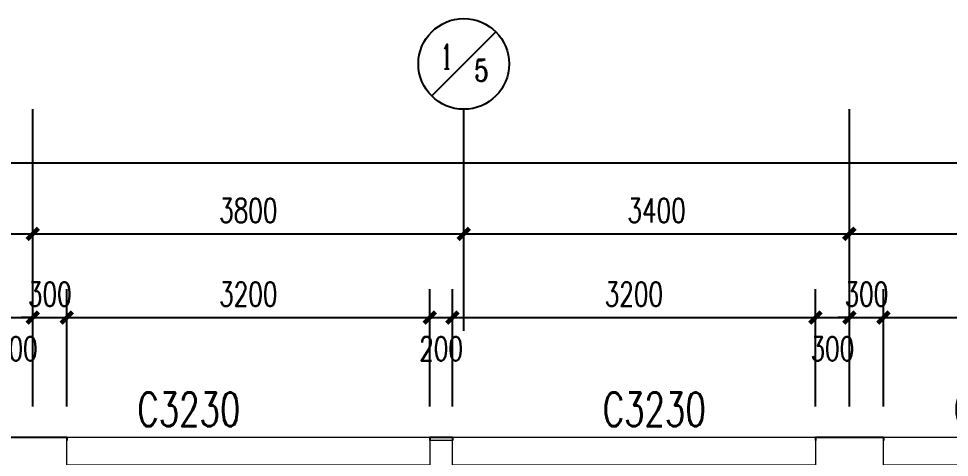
# Model space of a CAD drawing. Header units: millimetres. Extents: x 164760 to 3716174, y -1766400 to 11969.
# Drawn here: x 3494970 to 3503177, y -1745897 to -1742026 of the extents above; entities that cross this region are included whole.
import ezdxf
from ezdxf.enums import TextEntityAlignment as Align

# ---------------------------------------------------------------- set-up
doc = ezdxf.new("R2010")
doc.units = ezdxf.units.MM
doc.header["$LTSCALE"] = 1000
doc.layers.get('0').update_dxf_attribs({"color": 253, "linetype": 'CONTINUOUS'})
doc.layers.get('Defpoints').update_dxf_attribs({"color": 250, "linetype": 'CONTINUOUS', "lineweight": 0})
for name, color, linetype in [('AXIS', 253, 'CONTINUOUS'), ('AXIS_TEXT', 253, 'CONTINUOUS'), ('PUB_DIM', 253, 'CONTINUOUS'), ('SURFACE', 253, 'CONTINUOUS'), ('WINDOW_TEXT', 253, 'CONTINUOUS')]:
    doc.layers.add(name, color=color, linetype=linetype)
doc.layers.add('WALL', color=253, linetype='CONTINUOUS', lineweight=0)
doc.layers.add('WINDOW', color=253, linetype='CONTINUOUS', lineweight=0)
doc.styles.add('_TCH_AXIS', font='COMPLEX', dxfattribs={"bigfont": 'GBCBIG'})
doc.styles.add('_TCH_DIM_T3', font='SIMPLEX', dxfattribs={"width": 0.705882, "bigfont": 'GBCBIG'})
doc.styles.add('_TCH_WINDOW', font='SIMPLEX', dxfattribs={"bigfont": 'GBCBIG'})
doc.dimstyles.new('_TCH_ARCH&&100', dxfattribs={"dimtxt": 212.5, "dimasz": 100, "dimexe": 250, "dimexo": 300, "dimgap": 100, "dimtad": 1, "dimdec": 0, "dimzin": 0, "dimdsep": 46, "dimtxsty": '_TCH_DIM_T3', "dimblk": 'ARCHTICK', "dimcen": 0.09, "dimclrt": 7, "dimazin": 2, "dimtfac": 1, "dimtdec": 0, "dimtix": 1, "dimtmove": 2, "dimatfit": 3, "dimtolj": 1, "dimtzin": 0, "dimarcsym": 0})

# ---------------------------------------------------------------- blocks, each defined once
blk = doc.blocks.new('_ArchTick')
at = {"color": 2, "linetype": 'ByBlock', "const_width": 0.4}
blk.add_lwpolyline([(-0.5, -0.5), (0.5, 0.5)], dxfattribs=at)
blk = doc.blocks.new('*D342')
at = {"layer": 'Defpoints', "color": 0, "transparency": 16777216}
for p in [(3495095.3, -1744663.6), (3494795.3, -1745748.6), (3495095.3, -1745748.6)]:
    blk.add_point(p, dxfattribs=at)
at = {"layer": 'PUB_DIM', "color": 0, "lineweight": -2, "transparency": 16777216}
for p, q in [((3494795.3, -1745448.6), (3494795.3, -1744413.6)), ((3495095.3, -1745448.6), (3495095.3, -1744413.6)), ((3494795.3, -1744663.6), (3495095.3, -1744663.6))]:
    blk.add_line(p, q, dxfattribs=at)
at = {"layer": 'PUB_DIM', "color": 0, "lineweight": -2, "transparency": 16777216, "xscale": 100, "yscale": 100, "zscale": 100, "rotation": 180}
blk.add_blockref('_ArchTick', (3494795.3, -1744663.6), dxfattribs=at)
at = {"layer": 'PUB_DIM', "color": 0, "lineweight": -2, "transparency": 16777216, "xscale": 100, "yscale": 100, "zscale": 100}
blk.add_blockref('_ArchTick', (3495095.3, -1744663.6), dxfattribs=at)
at = {"layer": 'PUB_DIM', "color": 7, "transparency": 16777216, "insert": (3494945.3, -1744938.6), "char_height": 212.5, "attachment_point": 5, "style": '_TCH_DIM_T3'}
blk.add_mtext('\\A1;300', dxfattribs=at)
blk = doc.blocks.new('*D343')
at = {"layer": 'Defpoints', "color": 0, "transparency": 16777216}
for p in [(3495395.3, -1744663.6), (3495095.3, -1745748.6), (3495395.3, -1745748.6)]:
    blk.add_point(p, dxfattribs=at)
at = {"layer": 'PUB_DIM', "color": 0, "lineweight": -2, "transparency": 16777216}
for p, q in [((3495095.3, -1745448.6), (3495095.3, -1744413.6)), ((3495395.3, -1745448.6), (3495395.3, -1744413.6)), ((3495095.3, -1744663.6), (3494995.3, -1744663.6)), ((3495095.3, -1744663.6), (3495395.3, -1744663.6)), ((3495395.3, -1744663.6), (3495495.3, -1744663.6))]:
    blk.add_line(p, q, dxfattribs=at)
at = {"layer": 'PUB_DIM', "color": 0, "lineweight": -2, "transparency": 16777216, "xscale": 100, "yscale": 100, "zscale": 100}
blk.add_blockref('_ArchTick', (3495095.3, -1744663.6), dxfattribs=at)
at = {"layer": 'PUB_DIM', "color": 0, "lineweight": -2, "transparency": 16777216, "xscale": 100, "yscale": 100, "zscale": 100, "rotation": 180}
blk.add_blockref('_ArchTick', (3495395.3, -1744663.6), dxfattribs=at)
at = {"layer": 'PUB_DIM', "color": 7, "transparency": 16777216, "insert": (3495245.3, -1744457.4), "char_height": 212.5, "attachment_point": 5, "style": '_TCH_DIM_T3'}
blk.add_mtext('\\A1;300', dxfattribs=at)
blk = doc.blocks.new('*D344')
at = {"layer": 'Defpoints', "color": 0, "transparency": 16777216}
for p in [(3498595.3, -1744663.6), (3495395.3, -1745748.6), (3498595.3, -1745748.6)]:
    blk.add_point(p, dxfattribs=at)
at = {"layer": 'PUB_DIM', "color": 0, "lineweight": -2, "transparency": 16777216}
for p, q in [((3495395.3, -1745448.6), (3495395.3, -1744413.6)), ((3498595.3, -1745448.6), (3498595.3, -1744413.6)), ((3495395.3, -1744663.6), (3498595.3, -1744663.6))]:
    blk.add_line(p, q, dxfattribs=at)
at = {"layer": 'PUB_DIM', "color": 0, "lineweight": -2, "transparency": 16777216, "xscale": 100, "yscale": 100, "zscale": 100, "rotation": 180}
blk.add_blockref('_ArchTick', (3495395.3, -1744663.6), dxfattribs=at)
at = {"layer": 'PUB_DIM', "color": 0, "lineweight": -2, "transparency": 16777216, "xscale": 100, "yscale": 100, "zscale": 100}
blk.add_blockref('_ArchTick', (3498595.3, -1744663.6), dxfattribs=at)
at = {"layer": 'PUB_DIM', "color": 7, "transparency": 16777216, "insert": (3496995.3, -1744457.4), "char_height": 212.5, "attachment_point": 5, "style": '_TCH_DIM_T3'}
blk.add_mtext('\\A1;3200', dxfattribs=at)
blk = doc.blocks.new('*D345')
at = {"layer": 'Defpoints', "color": 0, "transparency": 16777216}
for p in [(3498795.3, -1744663.6), (3498595.3, -1745748.6), (3498795.3, -1745748.6)]:
    blk.add_point(p, dxfattribs=at)
at = {"layer": 'PUB_DIM', "color": 0, "lineweight": -2, "transparency": 16777216}
for p, q in [((3498595.3, -1745448.6), (3498595.3, -1744413.6)), ((3498795.3, -1745448.6), (3498795.3, -1744413.6)), ((3498595.3, -1744663.6), (3498795.3, -1744663.6))]:
    blk.add_line(p, q, dxfattribs=at)
at = {"layer": 'PUB_DIM', "color": 0, "lineweight": -2, "transparency": 16777216, "xscale": 100, "yscale": 100, "zscale": 100, "rotation": 180}
blk.add_blockref('_ArchTick', (3498595.3, -1744663.6), dxfattribs=at)
at = {"layer": 'PUB_DIM', "color": 0, "lineweight": -2, "transparency": 16777216, "xscale": 100, "yscale": 100, "zscale": 100}
blk.add_blockref('_ArchTick', (3498795.3, -1744663.6), dxfattribs=at)
at = {"layer": 'PUB_DIM', "color": 7, "transparency": 16777216, "insert": (3498695.3, -1744938.6), "char_height": 212.5, "attachment_point": 5, "style": '_TCH_DIM_T3'}
blk.add_mtext('\\A1;200', dxfattribs=at)
blk = doc.blocks.new('*D346')
at = {"layer": 'Defpoints', "color": 0, "transparency": 16777216}
for p in [(3501995.3, -1744663.6), (3498795.3, -1745748.6), (3501995.3, -1745748.6)]:
    blk.add_point(p, dxfattribs=at)
at = {"layer": 'PUB_DIM', "color": 0, "lineweight": -2, "transparency": 16777216}
for p, q in [((3498795.3, -1745448.6), (3498795.3, -1744413.6)), ((3501995.3, -1745448.6), (3501995.3, -1744413.6)), ((3498795.3, -1744663.6), (3501995.3, -1744663.6))]:
    blk.add_line(p, q, dxfattribs=at)
at = {"layer": 'PUB_DIM', "color": 0, "lineweight": -2, "transparency": 16777216, "xscale": 100, "yscale": 100, "zscale": 100, "rotation": 180}
blk.add_blockref('_ArchTick', (3498795.3, -1744663.6), dxfattribs=at)
at = {"layer": 'PUB_DIM', "color": 0, "lineweight": -2, "transparency": 16777216, "xscale": 100, "yscale": 100, "zscale": 100}
blk.add_blockref('_ArchTick', (3501995.3, -1744663.6), dxfattribs=at)
at = {"layer": 'PUB_DIM', "color": 7, "transparency": 16777216, "insert": (3500395.3, -1744457.4), "char_height": 212.5, "attachment_point": 5, "style": '_TCH_DIM_T3'}
blk.add_mtext('\\A1;3200', dxfattribs=at)
blk = doc.blocks.new('*D347')
at = {"layer": 'Defpoints', "color": 0, "transparency": 16777216}
for p in [(3502295.3, -1744663.6), (3501995.3, -1745748.6), (3502295.3, -1745748.6)]:
    blk.add_point(p, dxfattribs=at)
at = {"layer": 'PUB_DIM', "color": 0, "lineweight": -2, "transparency": 16777216}
for p, q in [((3501995.3, -1745448.6), (3501995.3, -1744413.6)), ((3502295.3, -1745448.6), (3502295.3, -1744413.6)), ((3501995.3, -1744663.6), (3502295.3, -1744663.6))]:
    blk.add_line(p, q, dxfattribs=at)
at = {"layer": 'PUB_DIM', "color": 0, "lineweight": -2, "transparency": 16777216, "xscale": 100, "yscale": 100, "zscale": 100, "rotation": 180}
blk.add_blockref('_ArchTick', (3501995.3, -1744663.6), dxfattribs=at)
at = {"layer": 'PUB_DIM', "color": 0, "lineweight": -2, "transparency": 16777216, "xscale": 100, "yscale": 100, "zscale": 100}
blk.add_blockref('_ArchTick', (3502295.3, -1744663.6), dxfattribs=at)
at = {"layer": 'PUB_DIM', "color": 7, "transparency": 16777216, "insert": (3502145.3, -1744938.6), "char_height": 212.5, "attachment_point": 5, "style": '_TCH_DIM_T3'}
blk.add_mtext('\\A1;300', dxfattribs=at)
blk = doc.blocks.new('*D294')
at = {"layer": 'Defpoints', "color": 0, "transparency": 16777216}
for p in [(3502595.3, -1744663.6), (3502295.3, -1745748.6), (3502595.3, -1745748.6)]:
    blk.add_point(p, dxfattribs=at)
at = {"layer": 'PUB_DIM', "color": 0, "lineweight": -2, "transparency": 16777216}
for p, q in [((3502295.3, -1745448.6), (3502295.3, -1744413.6)), ((3502595.3, -1745448.6), (3502595.3, -1744413.6)), ((3502295.3, -1744663.6), (3502195.3, -1744663.6)), ((3502295.3, -1744663.6), (3502595.3, -1744663.6)), ((3502595.3, -1744663.6), (3502695.3, -1744663.6))]:
    blk.add_line(p, q, dxfattribs=at)
at = {"layer": 'PUB_DIM', "color": 0, "lineweight": -2, "transparency": 16777216, "xscale": 100, "yscale": 100, "zscale": 100}
blk.add_blockref('_ArchTick', (3502295.3, -1744663.6), dxfattribs=at)
at = {"layer": 'PUB_DIM', "color": 0, "lineweight": -2, "transparency": 16777216, "xscale": 100, "yscale": 100, "zscale": 100, "rotation": 180}
blk.add_blockref('_ArchTick', (3502595.3, -1744663.6), dxfattribs=at)
at = {"layer": 'PUB_DIM', "color": 7, "transparency": 16777216, "insert": (3502445.3, -1744457.4), "char_height": 212.5, "attachment_point": 5, "style": '_TCH_DIM_T3'}
blk.add_mtext('\\A1;300', dxfattribs=at)
blk = doc.blocks.new('*D295')
at = {"layer": 'Defpoints', "color": 0, "transparency": 16777216}
for p in [(3505795.3, -1744663.6), (3502595.3, -1745748.6), (3505795.3, -1745748.6)]:
    blk.add_point(p, dxfattribs=at)
at = {"layer": 'PUB_DIM', "color": 0, "lineweight": -2, "transparency": 16777216}
for p, q in [((3502595.3, -1745448.6), (3502595.3, -1744413.6)), ((3505795.3, -1745448.6), (3505795.3, -1744413.6)), ((3502595.3, -1744663.6), (3505795.3, -1744663.6))]:
    blk.add_line(p, q, dxfattribs=at)
at = {"layer": 'PUB_DIM', "color": 0, "lineweight": -2, "transparency": 16777216, "xscale": 100, "yscale": 100, "zscale": 100, "rotation": 180}
blk.add_blockref('_ArchTick', (3502595.3, -1744663.6), dxfattribs=at)
at = {"layer": 'PUB_DIM', "color": 0, "lineweight": -2, "transparency": 16777216, "xscale": 100, "yscale": 100, "zscale": 100}
blk.add_blockref('_ArchTick', (3505795.3, -1744663.6), dxfattribs=at)
at = {"layer": 'PUB_DIM', "color": 7, "transparency": 16777216, "insert": (3504195.3, -1744457.4), "char_height": 212.5, "attachment_point": 5, "style": '_TCH_DIM_T3'}
blk.add_mtext('\\A1;3200', dxfattribs=at)
blk = doc.blocks.new('*D317')
at = {"layer": 'AXIS', "color": 0, "lineweight": -2, "transparency": 16777216}
for p, q in [((3502295.3, -1744780.1), (3502295.3, -1743674.7)), ((3509495.3, -1744780.1), (3509495.3, -1743674.7)), ((3502295.3, -1743924.7), (3509495.3, -1743924.7))]:
    blk.add_line(p, q, dxfattribs=at)
at = {"layer": 'Defpoints', "color": 0, "transparency": 16777216}
for p in [(3509495.3, -1743924.7), (3502295.3, -1745080.1), (3509495.3, -1745080.1)]:
    blk.add_point(p, dxfattribs=at)
at = {"layer": 'AXIS', "color": 0, "lineweight": -2, "transparency": 16777216, "xscale": 100, "yscale": 100, "zscale": 100, "rotation": 180}
blk.add_blockref('_ArchTick', (3502295.3, -1743924.7), dxfattribs=at)
at = {"layer": 'AXIS', "color": 0, "lineweight": -2, "transparency": 16777216, "xscale": 100, "yscale": 100, "zscale": 100}
blk.add_blockref('_ArchTick', (3509495.3, -1743924.7), dxfattribs=at)
at = {"layer": 'AXIS', "color": 7, "transparency": 16777216, "insert": (3505895.3, -1743718.5), "char_height": 212.5, "attachment_point": 5, "style": '_TCH_DIM_T3'}
blk.add_mtext('\\A1;7200', dxfattribs=at)
blk = doc.blocks.new('*D318')
at = {"layer": 'AXIS', "color": 0, "lineweight": -2, "transparency": 16777216}
for p, q in [((3498895.3, -1744780.1), (3498895.3, -1743674.7)), ((3502295.3, -1744780.1), (3502295.3, -1743674.7)), ((3498895.3, -1743924.7), (3502295.3, -1743924.7))]:
    blk.add_line(p, q, dxfattribs=at)
at = {"layer": 'Defpoints', "color": 0, "transparency": 16777216}
for p in [(3502295.3, -1743924.7), (3498895.3, -1745080.1), (3502295.3, -1745080.1)]:
    blk.add_point(p, dxfattribs=at)
at = {"layer": 'AXIS', "color": 0, "lineweight": -2, "transparency": 16777216, "xscale": 100, "yscale": 100, "zscale": 100, "rotation": 180}
blk.add_blockref('_ArchTick', (3498895.3, -1743924.7), dxfattribs=at)
at = {"layer": 'AXIS', "color": 0, "lineweight": -2, "transparency": 16777216, "xscale": 100, "yscale": 100, "zscale": 100}
blk.add_blockref('_ArchTick', (3502295.3, -1743924.7), dxfattribs=at)
at = {"layer": 'AXIS', "color": 7, "transparency": 16777216, "insert": (3500595.3, -1743718.5), "char_height": 212.5, "attachment_point": 5, "style": '_TCH_DIM_T3'}
blk.add_mtext('\\A1;3400', dxfattribs=at)
blk = doc.blocks.new('*D319')
at = {"layer": 'AXIS', "color": 0, "lineweight": -2, "transparency": 16777216}
for p, q in [((3495095.3, -1744780.1), (3495095.3, -1743674.7)), ((3498895.3, -1744780.1), (3498895.3, -1743674.7)), ((3495095.3, -1743924.7), (3498895.3, -1743924.7))]:
    blk.add_line(p, q, dxfattribs=at)
at = {"layer": 'Defpoints', "color": 0, "transparency": 16777216}
for p in [(3498895.3, -1743924.7), (3495095.3, -1745080.1), (3498895.3, -1745080.1)]:
    blk.add_point(p, dxfattribs=at)
at = {"layer": 'AXIS', "color": 0, "lineweight": -2, "transparency": 16777216, "xscale": 100, "yscale": 100, "zscale": 100, "rotation": 180}
blk.add_blockref('_ArchTick', (3495095.3, -1743924.7), dxfattribs=at)
at = {"layer": 'AXIS', "color": 0, "lineweight": -2, "transparency": 16777216, "xscale": 100, "yscale": 100, "zscale": 100}
blk.add_blockref('_ArchTick', (3498895.3, -1743924.7), dxfattribs=at)
at = {"layer": 'AXIS', "color": 7, "transparency": 16777216, "insert": (3496995.3, -1743718.5), "char_height": 212.5, "attachment_point": 5, "style": '_TCH_DIM_T3'}
blk.add_mtext('\\A1;3800', dxfattribs=at)
blk = doc.blocks.new('*D320')
at = {"layer": 'AXIS', "color": 0, "lineweight": -2, "transparency": 16777216}
for p, q in [((3487895.3, -1744780.1), (3487895.3, -1743674.7)), ((3495095.3, -1744780.1), (3495095.3, -1743674.7)), ((3487895.3, -1743924.7), (3495095.3, -1743924.7))]:
    blk.add_line(p, q, dxfattribs=at)
at = {"layer": 'Defpoints', "color": 0, "transparency": 16777216}
for p in [(3495095.3, -1743924.7), (3487895.3, -1745080.1), (3495095.3, -1745080.1)]:
    blk.add_point(p, dxfattribs=at)
at = {"layer": 'AXIS', "color": 0, "lineweight": -2, "transparency": 16777216, "xscale": 100, "yscale": 100, "zscale": 100, "rotation": 180}
blk.add_blockref('_ArchTick', (3487895.3, -1743924.7), dxfattribs=at)
at = {"layer": 'AXIS', "color": 0, "lineweight": -2, "transparency": 16777216, "xscale": 100, "yscale": 100, "zscale": 100}
blk.add_blockref('_ArchTick', (3495095.3, -1743924.7), dxfattribs=at)
at = {"layer": 'AXIS', "color": 7, "transparency": 16777216, "insert": (3491495.3, -1743718.5), "char_height": 212.5, "attachment_point": 5, "style": '_TCH_DIM_T3'}
blk.add_mtext('\\A1;7200', dxfattribs=at)
blk = doc.blocks.new('*D225')
at = {"layer": 'AXIS', "color": 0, "lineweight": -2, "transparency": 16777216}
for p, q in [((3465995.3, -1744819.5), (3465995.3, -1743049.7)), ((3560195.3, -1744819.5), (3560195.3, -1743049.7)), ((3465995.3, -1743299.7), (3560195.3, -1743299.7))]:
    blk.add_line(p, q, dxfattribs=at)
at = {"layer": 'Defpoints', "color": 0, "transparency": 16777216}
for p in [(3560195.3, -1743299.7), (3465995.3, -1745119.5), (3560195.3, -1745119.5)]:
    blk.add_point(p, dxfattribs=at)
at = {"layer": 'AXIS', "color": 0, "lineweight": -2, "transparency": 16777216, "xscale": 100, "yscale": 100, "zscale": 100, "rotation": 180}
blk.add_blockref('_ArchTick', (3465995.3, -1743299.7), dxfattribs=at)
at = {"layer": 'AXIS', "color": 0, "lineweight": -2, "transparency": 16777216, "xscale": 100, "yscale": 100, "zscale": 100}
blk.add_blockref('_ArchTick', (3560195.3, -1743299.7), dxfattribs=at)
at = {"layer": 'AXIS', "color": 7, "transparency": 16777216, "insert": (3513095.3, -1743093.5), "char_height": 212.5, "attachment_point": 5, "style": '_TCH_DIM_T3'}
blk.add_mtext('\\A1;94200', dxfattribs=at)
blk = doc.blocks.new('$WINLIB2D$00000004')
for p, q in [((-0.5, 0.5), (0.5, 0.5)), ((-0.5, 0.5), (-0.5, -0.5)), ((0.5, -0.5), (0.5, 0.5)), ((-0.5, 0.2406), (0.5, 0.2406)), ((-0.5, -0.5), (0.5, -0.5))]:
    blk.add_line(p, q)

msp = doc.modelspace()

# ---------------------------------------------------------------- linework, layer by layer
at = {"layer": 'AXIS'}
for p, q in [((3498612.5, -1742708.4), (3499178.1, -1742142.7)), ((3495095.3, -1744422.7), (3495095.3, -1742825.5)), ((3498895.3, -1744422.7), (3498895.3, -1742825.5)), ((3502295.3, -1744422.7), (3502295.3, -1742825.5))]:
    msp.add_line(p, q, dxfattribs=at)
msp.add_circle((3498895.3, -1742425.5), 400, dxfattribs=at)
at = {"layer": 'SURFACE'}
for p, q in [((3494795.3, -1745718.6), (3495095.3, -1745718.6)), ((3495095.3, -1745718.6), (3495395.3, -1745718.6)), ((3495395.3, -1745718.6), (3495395.3, -1745748.6)), ((3498595.3, -1745718.6), (3498595.3, -1745748.6)), ((3498595.3, -1745718.6), (3498795.3, -1745718.6)), ((3498795.3, -1745718.6), (3498795.3, -1745748.6)), ((3501995.3, -1745718.6), (3501995.3, -1745748.6)), ((3501995.3, -1745718.6), (3502295.3, -1745718.6)), ((3502295.3, -1745718.6), (3502595.3, -1745718.6)), ((3502595.3, -1745718.6), (3502595.3, -1745748.6))]:
    msp.add_line(p, q, dxfattribs=at)
at = {"layer": 'WALL'}
for p, q in [((3498795.3, -1745748.6), (3498595.3, -1745748.6)), ((3498595.3, -1745748.6), (3498595.3, -1746048.6)), ((3498795.3, -1746048.6), (3498795.3, -1745748.6))]:
    msp.add_line(p, q, dxfattribs=at)

# ---------------------------------------------------------------- block references
at = {"layer": 'WINDOW'}
ref = msp.add_blockref('$WINLIB2D$00000004', (3496995.3, -1745883.6), dxfattribs=dict(at, xscale=3200, yscale=-330, zscale=3200))
ref.add_attrib('A', 'C3230', (3496016.8, -1745622.4), dxfattribs={"layer": 'WINDOW_TEXT', "height": 297.5, "style": '_TCH_WINDOW', "width": 0.705882})
ref = msp.add_blockref('$WINLIB2D$00000004', (3500395.3, -1745883.6), dxfattribs=dict(at, xscale=3200, yscale=-330, zscale=3200))
ref.add_attrib('A', 'C3230', (3500120.1, -1745622.4), dxfattribs={"layer": 'WINDOW_TEXT', "height": 297.5, "style": '_TCH_WINDOW', "width": 0.705882})
ref = msp.add_blockref('$WINLIB2D$00000004', (3504195.3, -1745883.6), dxfattribs=dict(at, xscale=3200, yscale=-330, zscale=3200))
ref.add_attrib('A', 'C3230', (3503216.8, -1745622.4), dxfattribs={"layer": 'WINDOW_TEXT', "height": 297.5, "style": '_TCH_WINDOW', "width": 0.705882})

# ---------------------------------------------------------------- texts
at = {"layer": 'AXIS_TEXT', "color": 7, "style": '_TCH_AXIS'}
for s, height, p, p2 in [('1', 218.6, (3498696.1, -1742469.3), (3498789.8, -1742469.3)), ('5', 191.8, (3498987.9, -1742579), (3499115.8, -1742579))]:
    msp.add_text(s, height=height, dxfattribs=at).set_placement(p, p2, align=Align.FIT)

# ---------------------------------------------------------------- dimensions: what is measured, and where the dimension line sits
at = {"layer": 'AXIS'}
for p1, p2, distance, picture, middle in [((3465995.3, -1745119.5), (3560195.3, -1745119.5), 1819.8, '*D225', (3513095.3, -1743093.5)), ((3487895.3, -1745080.1), (3495095.3, -1745080.1), 1155.3, '*D320', (3491495.3, -1743718.5)), ((3495095.3, -1745080.1), (3498895.3, -1745080.1), 1155.3, '*D319', (3496995.3, -1743718.5)), ((3498895.3, -1745080.1), (3502295.3, -1745080.1), 1155.3, '*D318', (3500595.3, -1743718.5)), ((3502295.3, -1745080.1), (3509495.3, -1745080.1), 1155.3, '*D317', (3505895.3, -1743718.5))]:
    dim = msp.add_aligned_dim(p1=p1, p2=p2, distance=distance, dimstyle='_TCH_ARCH&&100', dxfattribs=at)
    dim.commit()
    dim.dimension.update_dxf_attribs({"geometry": picture, "text_midpoint": middle})
at = {"layer": 'PUB_DIM'}
for p1, p2, picture, middle in [((3495095.3, -1745748.6), (3495395.3, -1745748.6), '*D343', (3495245.3, -1744457.4)), ((3495395.3, -1745748.6), (3498595.3, -1745748.6), '*D344', (3496995.3, -1744457.4)), ((3498795.3, -1745748.6), (3501995.3, -1745748.6), '*D346', (3500395.3, -1744457.4)), ((3502295.3, -1745748.6), (3502595.3, -1745748.6), '*D294', (3502445.3, -1744457.4)), ((3502595.3, -1745748.6), (3505795.3, -1745748.6), '*D295', (3504195.3, -1744457.4))]:
    dim = msp.add_aligned_dim(p1=p1, p2=p2, distance=1085, dimstyle='_TCH_ARCH&&100', dxfattribs=at)
    dim.commit()
    dim.dimension.update_dxf_attribs({"geometry": picture, "text_midpoint": middle})
for base, p1, p2, picture, middle in [((3495095.3, -1744663.6), (3494795.3, -1745748.6), (3495095.3, -1745748.6), '*D342', (3494945.3, -1744938.6)), ((3498795.3, -1744663.6), (3498595.3, -1745748.6), (3498795.3, -1745748.6), '*D345', (3498695.3, -1744938.6)), ((3502295.3, -1744663.6), (3501995.3, -1745748.6), (3502295.3, -1745748.6), '*D347', (3502145.3, -1744938.6))]:
    dim = msp.add_linear_dim(base=base, p1=p1, p2=p2, angle=0, dimstyle='_TCH_ARCH&&100', dxfattribs=at)
    dim.commit()
    dim.dimension.update_dxf_attribs({"geometry": picture, "text_midpoint": middle, "dimtype": 129})

doc.saveas('drawing.dxf')
